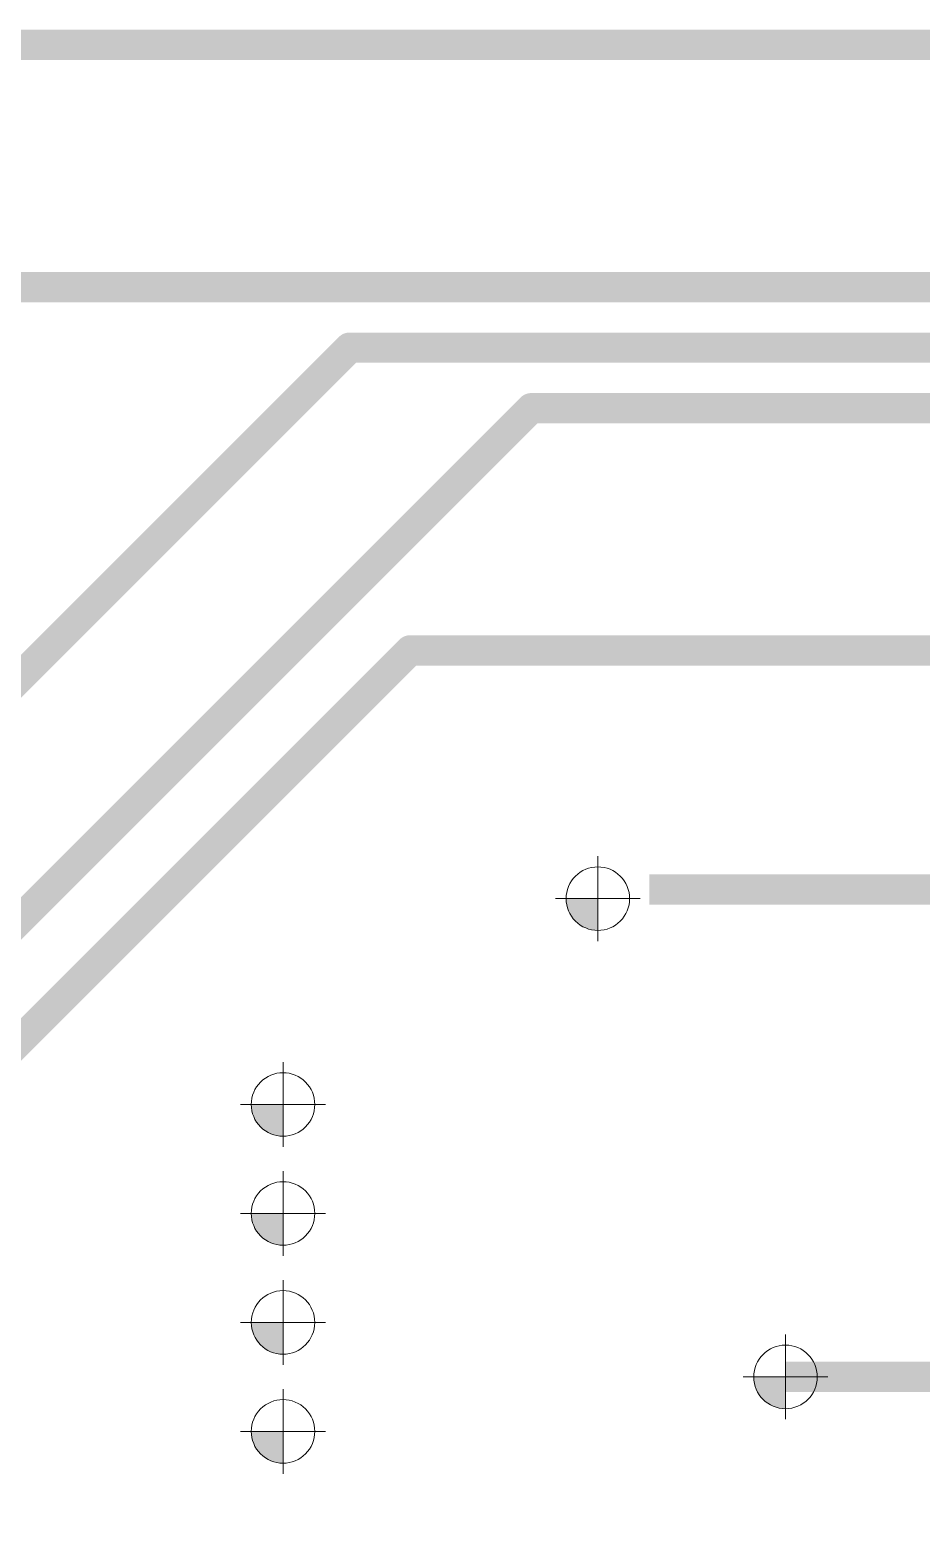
# Paper-space layout 'Layout1' of a CAD drawing. Header units: millimetres. Extents: x 0 to 841, y 0 to 594.
# Drawn here: x 171.38 to 186.1, y 435.02 to 459.61 of the extents above; entities that cross this region are included whole.
import ezdxf

# ---------------------------------------------------------------- set-up
doc = ezdxf.new("R2010")
doc.units = ezdxf.units.MM
for name, color, linetype in [('PDF _Геометрия', 7, 'Continuous'), ('PDF _Сплошная заливка', 7, 'Continuous'), ('TopLayer', 1, 'Continuous')]:
    doc.layers.add(name, color=color, linetype=linetype)

psp = doc.layouts.get("Layout1")

# ---------------------------------------------------------------- hatches: boundary and pattern name
at = {"layer": 'PDF _Сплошная заливка', "transparency": 33554559}
for points in [[(180.233116105348, 445.265027310908, 0.4142084407237666), (180.7581212654059, 444.7400221509524), (180.7581212654059, 444.7400221508428), (180.7581212654059, 444.7400221508428), (180.7581212654059, 445.265027310908), (180.7581212654059, 445.265027310908)], [(175.0331590704682, 441.8650145897186, 0.4142588361410745), (175.5581642305551, 441.3400094296685), (175.5581642305551, 441.3400094296685), (175.5581642305551, 441.3400094296685), (175.5581642305551, 441.8650145897186), (175.5581642305551, 441.8650145897186)], [(175.0331590704682, 440.0650307648389, 0.4142588360605607), (175.5581642305551, 439.5400256047742), (175.5581642305551, 439.5400256047742), (175.5581642305551, 439.5400256047742), (175.5581642305551, 440.0650307648389), (175.5581642305551, 440.0650307648389)], [(175.0331590704682, 438.2649658008727, 0.4142084407366543), (175.5581642305551, 437.7399606406766), (175.5581642305551, 437.739960640808), (175.5581642305551, 437.739960640808), (175.5581642305551, 438.2649658008727), (175.5581642305551, 438.2649658008727)], [(183.3331230556923, 437.3649738884328, 0.4141580432493952), (183.8581282157502, 436.8399687283463), (183.8581282157502, 436.8399687283681), (183.8581282157502, 436.8399687283681), (183.8581282157502, 437.3649738884328), (183.8581282157502, 437.3649738884328)], [(175.0331590704682, 436.4649720981884, 0.4142084405302011), (175.5581642305551, 435.939966938131), (175.5581642305551, 435.9399669381237), (175.5581642305551, 435.9399669381237), (175.5581642305551, 436.4649720981884), (175.5581642305551, 436.4649720981884)]]:
    psp.add_hatch(color=7, dxfattribs=at).paths.add_polyline_path(points)

# ---------------------------------------------------------------- linework, layer by layer
at = {"layer": 'PDF _Геометрия', "lineweight": 9}
for points in [[(181.2831969811732, 445.2648156437263, 0.4143145160530207), (180.7582623768549, 445.7897502479277, 0.4143145161103427), (180.2333277725074, 445.2648156437263, 0.4143145161048523), (180.7582623768549, 444.7398810394156, 0.4143145160474299)], [(176.0832399463234, 441.8648734782769, 0.4143145159179258), (175.558305342005, 442.3898080825879, 0.4143145161406157), (175.0333707374966, 441.8648734782769, 0.4143145161357298), (175.558305342005, 441.3399388739658, 0.4143145161012762)], [(176.0832399463234, 440.0647485419327, 0.4143145159898055), (175.558305342005, 440.5896831463169, 0.4143145162124949), (175.0333707375548, 440.0647485419327, 0.4143145161380467), (175.558305342005, 439.5398139374688, 0.4143145162918798)], [(176.0832399463234, 438.2653185795039, 0.413810573638385), (175.558305342005, 438.7902531838877, 0.4138105736728677), (175.0333707377013, 438.2653185795039, 0.4140361065089229), (175.558305342005, 437.7396784178873, 0.4140361064744309)], [(184.3834155987061, 437.364903332701, 0.4138105734341528), (183.8584809943732, 437.8898379370853, 0.4140361064449817), (183.3328408326615, 437.364903332701, 0.4140361065845174), (183.8584809943732, 436.8399687283095, 0.4138105735737928)], [(176.0832399463234, 436.4651837653701, 0.4143145161872591), (175.558305342005, 436.9901183697029, 0.4143145162217128), (175.0333707376576, 436.4651837653701, 0.4143145161862014), (175.558305342005, 435.9402491610299, 0.4143145161516976)]]:
    psp.add_lwpolyline(points, format="xyb", close=True, dxfattribs=at)
for points in [[(180.7582623768549, 444.5649028379539), (180.7582623768549, 445.9647284495059)], [(181.4581751826272, 445.2648156437263), (180.0583495710825, 445.2648156437263)], [(175.558305342005, 441.16496067249), (175.558305342005, 442.5647862840492)], [(176.2582181477774, 441.8648734782769), (174.8583925362036, 441.8648734782769)], [(175.558305342005, 439.3648357361531), (175.558305342005, 440.7646613477195)], [(176.2582181477774, 440.0647485419327), (174.8583925362036, 440.0647485419327)], [(175.558305342005, 437.5647002164628), (175.558305342005, 438.9652313852835)], [(176.2582181477774, 438.2653185795039), (174.8583925362036, 438.2653185795039)], [(183.8584809943732, 436.6649905269142), (183.8584809943732, 438.0648161384806)], [(175.558305342005, 435.7652709595832), (175.558305342005, 437.1650965711424)], [(184.55839380016, 437.364903332701), (183.1578626313394, 437.364903332701)], [(176.2582181477774, 436.4651837653701), (174.8583925362036, 436.4651837653701)]]:
    psp.add_lwpolyline(points, dxfattribs=at)
at = {"layer": 'TopLayer', "lineweight": 20, "const_width": 0.499999}
for points in [[(143.658234611391, 459.3649994978268), (196.8582247313911, 459.3649994978268)], [(158.058236291391, 455.3649973378269), (196.8582247313911, 455.3649973378269)], [(139.9582318513912, 417.6649965378269), (176.658234651391, 454.3649993378267)], [(176.658234651391, 454.3649993378267), (196.8582247313911, 454.3649993378267)], [(130.4088326113911, 404.1156002178268), (179.6582337313912, 453.3650013378269)], [(179.6582337313912, 453.3650013378269), (196.8582247313911, 453.3650013378269)], [(132.5582314113913, 404.2649979378266), (177.6582326513912, 449.364999177827)], [(177.6582326513912, 449.364999177827), (196.8582247313911, 449.364999177827)], [(181.6082272913909, 445.414999457827), (196.708227571391, 445.414999457827)], [(183.8582304113911, 437.3649977778268), (196.8582247313911, 437.3649977778268)]]:
    psp.add_lwpolyline(points, dxfattribs=at)
at = {"layer": 'TopLayer', "lineweight": 20, "const_width": 0.24999696}
for points in [[(176.5332361713909, 454.3649993378267, 1), (176.7832331313912, 454.3649993378267, 1)], [(176.5332361713909, 454.3649993378267, 1), (176.7832331313912, 454.3649993378267, 1)], [(179.533235251391, 453.3650013378269, 1), (179.7832322113909, 453.3650013378269, 1)], [(179.533235251391, 453.3650013378269, 1), (179.7832322113909, 453.3650013378269, 1)], [(177.5332341713911, 449.364999177827, 1), (177.7832311313909, 449.364999177827, 1)], [(177.5332341713911, 449.364999177827, 1), (177.7832311313909, 449.364999177827, 1)]]:
    psp.add_lwpolyline(points, format="xyb", close=True, dxfattribs=at)

doc.saveas('drawing.dxf')
